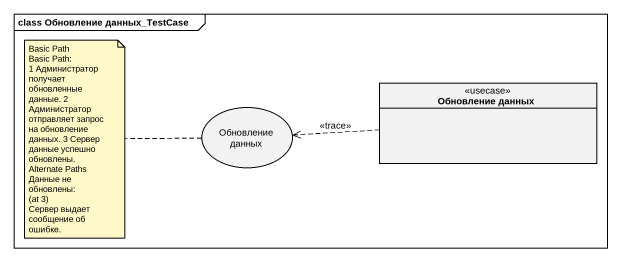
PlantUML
@startuml
mainframe class Обновление данных_TestCase
allowmixing
hide circle
hide empty members
class "Обновление данных" as Обновление_данных <<usecase>>
usecase "Обновление данных" as Обновление_данных_2
Обновление_данных .left.> Обновление_данных_2 : <<trace>>
note left of Обновление_данных_2
  Basic Path
  Basic Path:
  1 Администратор получает обновленные данные. 2 Администратор отправляет запрос на обновление данных. 3 Сервер данные успешно обновлены.
  Alternate Paths
  Данные не обновлены:
  (at 3)
  Сервер выдает сообщение об ошибке.
end note
@enduml
